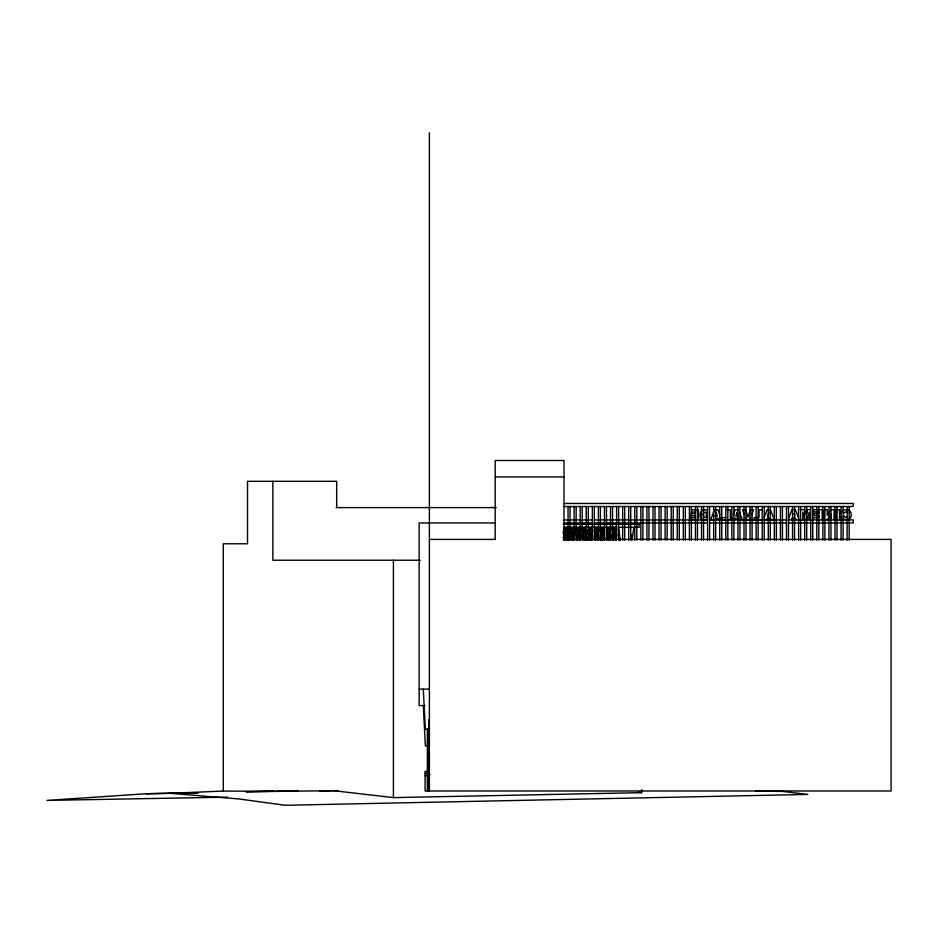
<?xml version="1.0" encoding="UTF-8"?>
<svg xmlns="http://www.w3.org/2000/svg" width="938" height="938" viewBox="0 0 938 938"><rect width="100%" height="100%" fill="white"/><g stroke="black" fill="none" stroke-linecap="round" stroke-linejoin="round"><path stroke-width="1.41" d="M631.72 537.345L632.13 534.484M632.06 540.206L633.889 527.332M807.231 519.922L809.224 512.089L809.224 519.922M806.363 514.657L807.653 509.651L810.432 509.651M791.414 519.922L791.93 518.233L795.541 518.233L796.034 519.922M767.718 516.181L768.843 512.488M750.33 509.826L748.008 517.225L745.733 509.826M714.439 509.826L710.582 520.098L713.9 520.098M732.285 517.53L731.312 520.098L734.642 520.098L735.158 518.409L738.757 518.409M733.246 514.962L735.181 509.826L738.64 509.826M764.177 517.53L767.073 509.826L770.544 509.826L774.401 520.098L771.153 520.098L770.661 518.409L767.05 518.409L766.545 520.098L764.329 520.098M788.577 518.644L791.953 509.651L795.412 509.651L798.801 518.644M750.728 517.53L749.767 520.098L746.32 520.098L745.37 517.53M751.701 514.962L753.648 509.826L751.432 509.826M841.339 512.676L842.019 511.257M844.141 513.297L845.513 511.902L847.624 512.723M827.257 519.922L831.103 514.282L831.103 519.922M701.776 510.671C699.385 512.863 699.338 517.659 702.175 519.511M847.53 517.084L845.279 517.588L844.024 515.724M842.992 510.26L847.213 509.557M848.632 519.617C852.255 517.753 852.173 511.269 848.245 509.815M702.562 510.202L707.17 509.826M847.413 519.98L842.805 519.206M146.117 793.747L198.457 792.716L146.117 793.747L46.9 800.407L227.582 797.148M755.512 791.156L782.151 791.367L807.794 794.416L285.211 805.273L239.026 798.977L169.989 793.314L222.693 791.086L274.318 791.25L246.037 791.766L338.184 790.628M319.823 791.203L333.26 790.64L393.409 797.617L641.639 792.657L641.639 789.726M275.713 791.215L298.014 790.711M428.795 774.507L429.381 774.483M427.365 774.659L429.885 774.53M425.102 775.878L429.405 775.585M495.205 476.938L564.008 476.938M564.008 503.471L853.205 503.471L853.205 506.508L564.008 506.508M336.203 507.61L496.225 507.61M800.278 509.651L804.441 509.651L805.402 513.403M691.318 509.826L698.411 509.826L698.411 520.098L691.189 520.098M715.588 509.826L717.898 509.826L719.833 514.962M727.126 509.826L730.303 509.826L730.303 520.098L722.178 520.098L722.178 517.565L725.895 517.565M744.655 509.826L742.509 509.826L744.409 514.962M762.207 509.826L759.03 509.826L759.03 517.565L754.082 517.565L754.082 520.098L762.207 520.098M817.655 511.843L813.656 511.843L813.656 509.651L822.169 509.651L822.169 519.922M691.236 512.019L695.234 512.019L695.234 513.649L690.286 513.649M817.748 513.473L814.043 513.473L814.043 515.572L817.748 515.572M690.286 515.748L695.234 515.748L695.234 517.776L691.118 517.776M817.619 517.6L813.504 517.6L813.504 519.922M715.624 518.409L718.016 518.409L718.52 520.098L721.768 520.098L720.794 517.53M564.008 519.922L591.761 519.922M594.68 519.922L707.146 519.922M710.066 519.922L786.021 519.922M788.096 519.922L853.205 519.922L853.205 522.958L788.94 522.958M707.17 520.098L702.914 519.816M739.261 520.098L742.497 520.098L739.601 512.394M495.205 522.958L419.134 522.958L419.134 705.575L424.984 705.575M564.008 522.958L591.761 522.958M594.68 522.958L707.146 522.958M710.066 522.958L786.021 522.958M563.281 524.295L639.141 524.295L639.141 527.332L618.47 527.332M563.679 527.332L616.243 527.332L616.641 530.193M429.381 539.409L495.205 539.409M564.008 539.409L891.1 539.409L891.1 790.98L425.102 790.98L425.102 771.411L428.607 771.411M420.353 560.232L272.876 560.232L272.876 481.311M419.134 689.125L429.381 689.125M429.381 719.809L428.795 719.809L428.795 774.6M428.795 720.83L429.381 720.83M429.381 729.33L425.336 729.33L423.319 689.125M428.033 745.78L425.336 745.78L423.319 705.575M425.102 773.428L428.607 773.428M638.227 792.223L641.639 792.657M841.245 516.557L841.597 517.635M794.099 513.543L794.849 516.006M804.874 519.922L802.869 512.089L802.869 519.922M618.681 528.762L620.299 540.206M618.74 534.484L619.561 540.206M615.492 527.332L616.712 535.915M614.003 527.332L615.832 540.206M613.253 527.332L615.094 540.206M611.975 528.762L613.593 540.206M612.033 534.484L612.854 540.206M609.536 527.332L611.154 538.775M608.785 527.332L610.615 540.206M607.296 527.332L609.125 540.206M606.546 527.332L608.387 540.206M606.487 537.345L606.886 540.206M602.829 527.332L604.447 538.775M602.079 527.332L603.908 540.206M600.59 527.332L602.419 540.206M600.05 528.762L601.68 540.206M598.35 527.332L598.96 531.623M599.781 537.345L600.179 540.206M597.612 527.332L598.831 535.915M596.111 527.332L597.952 540.206M595.372 527.332L597.201 540.206M594.293 530.193L595.712 540.206M594.352 535.915L594.962 540.206M591.644 527.332L592.253 531.623M590.905 527.332L592.324 537.345M589.404 527.332L591.245 540.206M588.665 527.332L590.494 540.206M587.587 530.193L589.005 540.206M587.856 537.345L588.255 540.206M584.937 527.332L586.766 540.206M584.198 527.332L586.027 540.206M582.697 527.332L584.538 540.206M582.158 528.762L583.788 540.206M580.47 527.332L581.079 531.623M579.719 527.332L581.15 537.345M578.23 527.332L580.059 540.206M577.491 527.332L579.321 540.206M575.991 527.332L577.831 540.206M575.662 530.193L577.081 540.206M573.763 527.332L574.572 533.054M573.012 527.332L574.443 537.345M571.523 527.332L573.353 540.206M570.785 527.332L572.614 540.206M569.905 531.623L571.125 540.206M568.545 527.332L568.956 530.193M569.964 537.345L570.374 540.206M567.056 527.332L568.885 540.206M566.306 527.332L568.135 540.206M564.817 527.332L566.646 540.206M564.078 527.332L565.907 540.206M563.187 531.623L564.418 540.206M563.257 537.345L563.668 540.206M849.16 506.508L849.16 540.124M847.143 506.508L847.143 540.124M843.098 506.508L843.098 540.124M841.069 506.508L841.069 540.124M839.569 519.922L839.569 509.651L836.391 509.651L836.391 519.922M837.024 506.508L837.024 540.124M835.008 506.508L835.008 540.124M834.093 519.922L834.093 509.651L831.127 509.651L827.257 515.337L827.257 509.651L824.268 509.651L824.268 519.922M830.962 506.508L830.962 540.124M828.934 506.508L828.934 540.124M824.889 506.508L824.889 540.124M822.872 506.508L822.872 540.124M818.98 511.843L818.98 513.473M818.98 515.572L818.98 517.6M818.827 506.508L818.827 540.124M816.799 506.508L816.799 540.124M812.754 506.508L812.754 540.124M810.737 506.508L810.737 540.124M806.692 506.508L806.692 540.124M804.675 506.508L804.675 540.124M800.63 506.508L800.63 540.124M798.601 506.508L798.601 540.124M794.556 506.508L794.556 540.124M792.54 506.508L792.54 540.124M788.495 506.508L788.495 540.124M786.466 506.508L786.466 540.124M782.421 506.508L782.421 540.124M780.404 506.508L780.404 540.124M776.359 506.508L776.359 540.124M774.331 506.508L774.331 540.124M770.286 506.508L770.286 540.124M768.269 506.508L768.269 540.124M764.224 506.508L764.224 540.124M762.195 506.508L762.195 540.124M758.15 506.508L758.15 540.124M756.134 506.508L756.134 540.124M752.088 506.508L752.088 540.124M750.06 506.508L750.06 540.124M746.015 506.508L746.015 540.124M743.998 506.508L743.998 540.124M739.953 506.508L739.953 540.124M737.936 506.508L737.936 540.124M733.891 506.508L733.891 540.124M731.863 506.508L731.863 540.124M727.818 506.508L727.818 540.124M725.801 506.508L725.801 540.124M721.756 506.508L721.756 540.124M719.727 506.508L719.727 540.124M715.682 506.508L715.682 540.124M713.666 506.508L713.666 540.124M709.62 506.508L709.62 540.124M707.592 506.508L707.592 540.124M703.547 506.508L703.547 540.124M701.53 506.508L701.53 540.124M697.485 506.508L697.485 540.124M695.457 506.508L695.457 540.124M691.412 506.508L691.412 540.124M689.747 517.776L689.747 520.098M689.395 506.508L689.395 540.124M685.35 506.508L685.35 540.124M683.321 506.508L683.321 540.124M679.288 506.508L679.288 540.124M677.259 506.508L677.259 540.124M673.214 506.508L673.214 540.124M671.198 506.508L671.198 540.124M667.153 506.508L667.153 540.124M665.124 506.508L665.124 540.124M661.079 506.508L661.079 540.124M659.062 506.508L659.062 540.124M655.017 506.508L655.017 540.124M652.989 506.508L652.989 540.124M648.944 506.508L648.944 540.124M646.927 506.508L646.927 540.124M642.882 506.508L642.882 540.124M640.853 506.508L640.853 540.124M636.808 506.508L636.808 540.124M634.792 506.508L634.792 540.124M630.746 506.508L630.746 540.124M628.718 506.508L628.718 540.124M624.673 506.508L624.673 540.124M622.656 506.508L622.656 540.124M618.611 506.508L618.611 540.124M616.594 506.508L616.594 540.124M616.207 524.295L616.207 527.332M612.549 506.508L612.549 540.124M610.521 506.508L610.521 540.124M606.476 506.508L606.476 540.124M604.459 506.508L604.459 540.124M600.414 506.508L600.414 540.124M598.385 506.508L598.385 540.124M594.34 506.508L594.34 540.124M592.324 506.508L592.324 540.124M588.278 506.508L588.278 540.124M586.25 506.508L586.25 540.124M582.205 506.508L582.205 540.124M580.188 506.508L580.188 540.124M576.143 506.508L576.143 540.124M574.115 506.508L574.115 540.124M570.07 506.508L570.07 540.124M568.053 506.508L568.053 540.124M564.008 539.784L564.008 460.488L495.205 460.488L495.205 539.631M429.381 132.727L429.381 790.98M428.795 775.011L428.795 790.98M427.365 728.896L427.365 790.98M393.409 560.232L393.409 797.617M336.672 507.61L336.672 481.311L247.526 481.311L247.526 543.782L223.279 543.782L223.279 791.015M703.301 514.235L703.781 517.248L706.349 517.764L706.349 512.148L704.11 512.488L703.301 514.235M716.21 512.488L715.073 516.181L717.336 516.181L716.21 512.488M736.951 512.488L735.814 516.181L738.065 516.181L736.951 512.488"/></g></svg>
